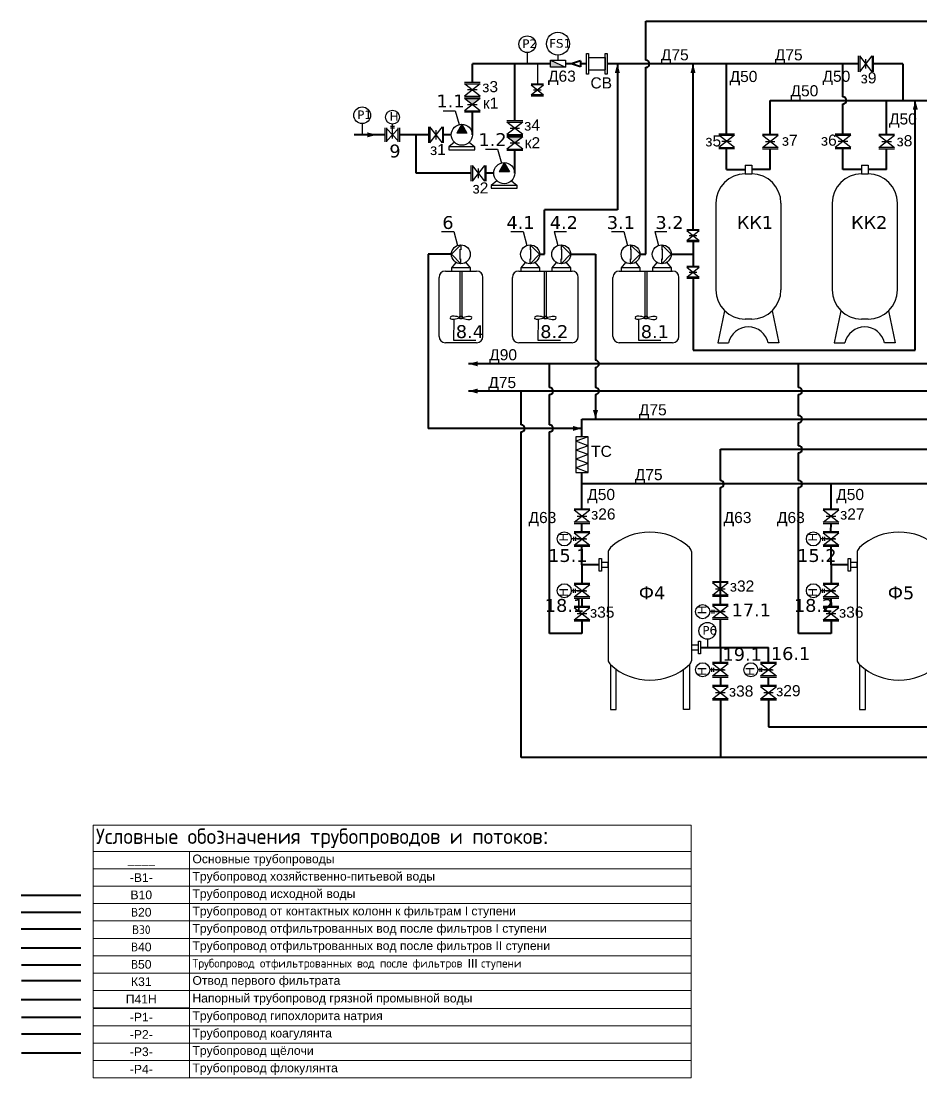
# Model space of a CAD drawing. Header units: millimetres. Extents: x 113402 to 208521, y -93000 to -12455.
# Drawn here: x 113402 to 127389, y -82655 to -66226 of the extents above; entities that cross this region are included whole.
import ezdxf

# ---------------------------------------------------------------- set-up
doc = ezdxf.new("R2010")
doc.units = ezdxf.units.MM
doc.layers.get('Defpoints').update_dxf_attribs({"color": 1, "lineweight": 50})
doc.layers.add('1', color=7, linetype='Continuous')
doc.layers.add('2', color=7, linetype='Continuous')
for name, color, linetype, lineweight in [('_Надписи', 7, 'Continuous', 40), ('В10', 66, 'Continuous', 40), ('В40', 142, 'Continuous', 40), ('В50', 180, 'Continuous', 40), ('В60Н', 140, 'Continuous', 40), ('В90', 120, 'Continuous', 40), ('К20Н', 33, 'Continuous', 40), ('Р1', 202, 'Continuous', 40), ('Р4', 210, 'Continuous', 40)]:
    doc.layers.add(name, color=color, linetype=linetype, lineweight=lineweight)
for name, color, linetype, lineweight, true_color in [('В1', 5, 'Continuous', 40, 0x0000ff), ('К10', 7, 'Continuous', 40, 0xffbe00), ('Р2', 7, 'Continuous', 40, 0x991b1e), ('Р3', 7, 'Continuous', 40, 0xd19cc7)]:
    doc.layers.add(name, color=color, linetype=linetype, lineweight=lineweight, true_color=true_color)
doc.styles.get("Standard").update_dxf_attribs({"font": 'arial.ttf'})

# ---------------------------------------------------------------- blocks, each defined once
blk = doc.blocks.new('*T3')
at = {"layer": 'Defpoints', "color": 8, "linetype": 'ByBlock', "lineweight": 0, "transparency": 16777216}
for p, q in [((0, 0), (9300, 0)), ((0, 0), (0, -410)), ((9300, 0), (9300, -410)), ((0, -410), (9300, -410))]:
    blk.add_line(p, q, dxfattribs=at)
at = {"layer": '_Надписи', "color": 0, "transparency": 16777216, "insert": (45, -205), "char_height": 240, "width": 9210, "attachment_point": 4}
blk.add_mtext('{\\fGOST Common|b0|i0|c204|p34;Условные обозначения трубопроводов и потоков}:', dxfattribs=at)
blk = doc.blocks.new('*T4')
at = {"layer": 'Р1', "color": 7, "linetype": 'ByBlock', "lineweight": 15, "transparency": 16777216}
for p, q in [((0, 0), (1500, 0)), ((0, 0), (0, -270)), ((1500, 0), (1500, -270)), ((0, -270), (1500, -270))]:
    blk.add_line(p, q, dxfattribs=at)
at = {"layer": 'Р1', "color": 0, "transparency": 16777216, "insert": (750, -135), "char_height": 135, "width": 1410, "attachment_point": 5}
blk.add_mtext('-Р1-', dxfattribs=at)
blk = doc.blocks.new('*T5')
at = {"layer": 'Р2', "color": 7, "linetype": 'ByBlock', "lineweight": 15, "transparency": 16777216}
for p, q in [((0, 0), (1500, 0)), ((0, 0), (0, -270)), ((1500, 0), (1500, -270)), ((0, -270), (1500, -270))]:
    blk.add_line(p, q, dxfattribs=at)
at = {"layer": 'Р2', "color": 0, "transparency": 16777216, "insert": (750, -135), "char_height": 135, "width": 1410, "attachment_point": 5}
blk.add_mtext('-Р2-', dxfattribs=at)
blk = doc.blocks.new('*T6')
at = {"layer": 'Р3', "color": 7, "linetype": 'ByBlock', "lineweight": 15, "transparency": 16777216}
for p, q in [((0, 0), (1500, 0)), ((0, 0), (0, -270)), ((1500, 0), (1500, -270)), ((0, -270), (1500, -270))]:
    blk.add_line(p, q, dxfattribs=at)
at = {"layer": 'Р3', "color": 0, "transparency": 16777216, "insert": (750, -135), "char_height": 135, "width": 1410, "attachment_point": 5}
blk.add_mtext('-Р3-', dxfattribs=at)
blk = doc.blocks.new('*T7')
at = {"layer": 'Р4', "color": 7, "linetype": 'ByBlock', "lineweight": 15, "transparency": 16777216}
for p, q in [((0, 0), (1500, 0)), ((0, 0), (0, -270)), ((1500, 0), (1500, -270)), ((0, -270), (1500, -270))]:
    blk.add_line(p, q, dxfattribs=at)
at = {"layer": 'Р4', "color": 0, "transparency": 16777216, "insert": (750, -135), "char_height": 135, "width": 1410, "attachment_point": 5}
blk.add_mtext('-Р4-', dxfattribs=at)
blk = doc.blocks.new('*T8')
at = {"layer": '_Надписи', "color": 7, "linetype": 'ByBlock', "lineweight": 15, "transparency": 16777216}
for p, q in [((0, 0), (7800, 0)), ((0, 0), (0, -270)), ((7800, 0), (7800, -270)), ((0, -270), (7800, -270))]:
    blk.add_line(p, q, dxfattribs=at)
at = {"layer": '_Надписи', "color": 0, "transparency": 16777216, "insert": (45, -135), "char_height": 135, "width": 7710, "attachment_point": 4}
blk.add_mtext('Трубопровод гипохлорита натрия', dxfattribs=at)
blk = doc.blocks.new('*T9')
at = {"layer": '_Надписи', "color": 7, "linetype": 'ByBlock', "lineweight": 15, "transparency": 16777216}
for p, q in [((0, 0), (7800, 0)), ((0, 0), (0, -270)), ((7800, 0), (7800, -270)), ((0, -270), (7800, -270))]:
    blk.add_line(p, q, dxfattribs=at)
at = {"layer": '_Надписи', "color": 0, "transparency": 16777216, "insert": (45, -135), "char_height": 135, "width": 7710, "attachment_point": 4}
blk.add_mtext('Трубопровод коагулянта', dxfattribs=at)
blk = doc.blocks.new('*T10')
at = {"layer": '_Надписи', "color": 7, "linetype": 'ByBlock', "lineweight": 15, "transparency": 16777216}
for p, q in [((0, 0), (7800, 0)), ((0, 0), (0, -270)), ((7800, 0), (7800, -270)), ((0, -270), (7800, -270))]:
    blk.add_line(p, q, dxfattribs=at)
at = {"layer": '_Надписи', "color": 0, "transparency": 16777216, "insert": (45, -135), "char_height": 135, "width": 7710, "attachment_point": 4}
blk.add_mtext('Трубопровод щёлочи', dxfattribs=at)
blk = doc.blocks.new('*T11')
at = {"layer": '_Надписи', "color": 7, "linetype": 'ByBlock', "lineweight": 15, "transparency": 16777216}
for p, q in [((0, 0), (7800, 0)), ((0, 0), (0, -270)), ((7800, 0), (7800, -270)), ((0, -270), (7800, -270))]:
    blk.add_line(p, q, dxfattribs=at)
at = {"layer": '_Надписи', "color": 0, "transparency": 16777216, "insert": (45, -135), "char_height": 135, "width": 7710, "attachment_point": 4}
blk.add_mtext('Трубопровод флокулянта', dxfattribs=at)
blk = doc.blocks.new('*T12')
at = {"layer": '_Надписи', "color": 7, "linetype": 'ByBlock', "lineweight": 15, "transparency": 16777216}
for p, q in [((0, 0), (1500, 0)), ((0, 0), (0, -270)), ((1500, 0), (1500, -270)), ((0, -270), (1500, -270))]:
    blk.add_line(p, q, dxfattribs=at)
at = {"layer": '_Надписи', "color": 0, "transparency": 16777216, "insert": (750, -135), "char_height": 135, "width": 1410, "attachment_point": 5}
blk.add_mtext('____', dxfattribs=at)
blk = doc.blocks.new('*T13')
at = {"layer": '_Надписи', "color": 7, "linetype": 'ByBlock', "lineweight": 15, "transparency": 16777216}
for p, q in [((0, 0), (7800, 0)), ((0, 0), (0, -270)), ((7800, 0), (7800, -270)), ((0, -270), (7800, -270))]:
    blk.add_line(p, q, dxfattribs=at)
at = {"layer": '_Надписи', "color": 0, "transparency": 16777216, "insert": (45, -135), "char_height": 135, "width": 7710, "attachment_point": 4}
blk.add_mtext('Основные трубопроводы', dxfattribs=at)
blk = doc.blocks.new('*T14')
at = {"layer": 'В1', "color": 7, "linetype": 'ByBlock', "lineweight": 15, "transparency": 16777216}
for p, q in [((0, 0), (1500, 0)), ((0, 0), (0, -270)), ((1500, 0), (1500, -270)), ((0, -270), (1500, -270))]:
    blk.add_line(p, q, dxfattribs=at)
at = {"layer": 'В1', "color": 0, "transparency": 16777216, "insert": (750, -135), "char_height": 135, "width": 1410, "attachment_point": 5}
blk.add_mtext('-В1-', dxfattribs=at)
blk = doc.blocks.new('*T15')
at = {"layer": '_Надписи', "color": 7, "linetype": 'ByBlock', "lineweight": 15, "transparency": 16777216}
for p, q in [((0, 0), (7800, 0)), ((0, 0), (0, -270)), ((7800, 0), (7800, -270)), ((0, -270), (7800, -270))]:
    blk.add_line(p, q, dxfattribs=at)
at = {"layer": '_Надписи', "color": 0, "transparency": 16777216, "insert": (45, -135), "char_height": 135, "width": 7710, "attachment_point": 4}
blk.add_mtext('Трубопровод хозяйственно-питьевой воды', dxfattribs=at)
blk = doc.blocks.new('*T16')
at = {"layer": 'В10', "color": 7, "linetype": 'ByBlock', "lineweight": 15, "transparency": 16777216}
for p, q in [((0, 0), (1500, 0)), ((0, 0), (0, -270)), ((1500, 0), (1500, -270)), ((0, -270), (1500, -270))]:
    blk.add_line(p, q, dxfattribs=at)
at = {"layer": 'В10', "color": 0, "transparency": 16777216, "insert": (750, -135), "char_height": 135, "width": 1410, "attachment_point": 5}
blk.add_mtext('В10', dxfattribs=at)
blk = doc.blocks.new('*T17')
at = {"layer": '_Надписи', "color": 7, "linetype": 'ByBlock', "lineweight": 15, "transparency": 16777216}
for p, q in [((0, 0), (7800, 0)), ((0, 0), (0, -270)), ((7800, 0), (7800, -270)), ((0, -270), (7800, -270))]:
    blk.add_line(p, q, dxfattribs=at)
at = {"layer": '_Надписи', "color": 0, "transparency": 16777216, "insert": (45, -135), "char_height": 135, "width": 7710, "attachment_point": 4}
blk.add_mtext('Трубопровод исходной воды', dxfattribs=at)
blk = doc.blocks.new('*T18')
at = {"layer": 'В40', "color": 7, "linetype": 'ByBlock', "lineweight": 15, "transparency": 16777216}
for p, q in [((0, 0), (1500, 0)), ((0, 0), (0, -270)), ((1500, 0), (1500, -270)), ((0, -270), (1500, -270))]:
    blk.add_line(p, q, dxfattribs=at)
at = {"layer": 'В40', "color": 0, "transparency": 16777216, "insert": (750, -135), "char_height": 135, "width": 1410, "attachment_point": 5}
blk.add_mtext('{\\fGOST Common|b0|i0|c204|p34;В}20', dxfattribs=at)
blk = doc.blocks.new('*T19')
at = {"layer": '_Надписи', "color": 7, "linetype": 'ByBlock', "lineweight": 15, "transparency": 16777216}
for p, q in [((0, 0), (7800, 0)), ((0, 0), (0, -270)), ((7800, 0), (7800, -270)), ((0, -270), (7800, -270))]:
    blk.add_line(p, q, dxfattribs=at)
at = {"layer": '_Надписи', "color": 0, "transparency": 16777216, "insert": (45, -135), "char_height": 135, "width": 7710, "attachment_point": 4}
blk.add_mtext('Трубопровод от контактных колонн к фильтрам I ступени', dxfattribs=at)
blk = doc.blocks.new('*T20')
at = {"layer": 'В50', "color": 7, "linetype": 'ByBlock', "lineweight": 15, "transparency": 16777216}
for p, q in [((0, 0), (1500, 0)), ((0, 0), (0, -270)), ((1500, 0), (1500, -270)), ((0, -270), (1500, -270))]:
    blk.add_line(p, q, dxfattribs=at)
at = {"layer": 'В50', "color": 0, "transparency": 16777216, "insert": (750, -135), "char_height": 135, "width": 1410, "attachment_point": 5}
blk.add_mtext('{\\fGOST Common|b0|i0|c204|p34;\\C256;В\\fGOST Common|b0|i0|c0|p34;30}', dxfattribs=at)
blk = doc.blocks.new('*T21')
at = {"layer": '_Надписи', "color": 7, "linetype": 'ByBlock', "lineweight": 15, "transparency": 16777216}
for p, q in [((0, 0), (7800, 0)), ((0, 0), (0, -270)), ((7800, 0), (7800, -270)), ((0, -270), (7800, -270))]:
    blk.add_line(p, q, dxfattribs=at)
at = {"layer": '_Надписи', "color": 0, "transparency": 16777216, "insert": (45, -135), "char_height": 135, "width": 7710, "attachment_point": 4}
blk.add_mtext('Трубопровод отфильтрованных вод после фильтров I ступени', dxfattribs=at)
blk = doc.blocks.new('*T22')
at = {"layer": 'В60Н', "color": 7, "linetype": 'ByBlock', "lineweight": 15, "transparency": 16777216}
for p, q in [((0, 0), (1500, 0)), ((0, 0), (0, -270)), ((1500, 0), (1500, -270)), ((0, -270), (1500, -270))]:
    blk.add_line(p, q, dxfattribs=at)
at = {"layer": 'В60Н', "color": 0, "transparency": 16777216, "insert": (750, -135), "char_height": 135, "width": 1410, "attachment_point": 5}
blk.add_mtext('{\\fGOST Common|b0|i0|c204|p34;В}40', dxfattribs=at)
blk = doc.blocks.new('*T23')
at = {"layer": '_Надписи', "color": 7, "linetype": 'ByBlock', "lineweight": 15, "transparency": 16777216}
for p, q in [((0, 0), (7800, 0)), ((0, 0), (0, -270)), ((7800, 0), (7800, -270)), ((0, -270), (7800, -270))]:
    blk.add_line(p, q, dxfattribs=at)
at = {"layer": '_Надписи', "color": 0, "transparency": 16777216, "insert": (45, -135), "char_height": 135, "width": 7710, "attachment_point": 4}
blk.add_mtext('Трубопровод отфильтрованных вод после фильтров II ступени', dxfattribs=at)
blk = doc.blocks.new('*T24')
at = {"layer": 'К10', "color": 7, "linetype": 'ByBlock', "lineweight": 15, "transparency": 16777216}
for p, q in [((0, 0), (1500, 0)), ((0, 0), (0, -270)), ((1500, 0), (1500, -270)), ((0, -270), (1500, -270))]:
    blk.add_line(p, q, dxfattribs=at)
at = {"layer": 'К10', "color": 0, "transparency": 16777216, "insert": (750, -135), "char_height": 135, "width": 1410, "attachment_point": 5}
blk.add_mtext('К31', dxfattribs=at)
blk = doc.blocks.new('*T25')
at = {"layer": '_Надписи', "color": 7, "linetype": 'ByBlock', "lineweight": 15, "transparency": 16777216}
for p, q in [((0, 0), (7800, 0)), ((0, 0), (0, -270)), ((7800, 0), (7800, -270)), ((0, -270), (7800, -270))]:
    blk.add_line(p, q, dxfattribs=at)
at = {"layer": '_Надписи', "color": 0, "transparency": 16777216, "insert": (45, -135), "char_height": 135, "width": 7710, "attachment_point": 4}
blk.add_mtext('Отвод первого фильтрата', dxfattribs=at)
blk = doc.blocks.new('*T26')
at = {"layer": 'К20Н', "color": 7, "linetype": 'ByBlock', "lineweight": 15, "transparency": 16777216}
for p, q in [((0, 0), (1500, 0)), ((0, 0), (0, -270)), ((1500, 0), (1500, -270)), ((0, -270), (1500, -270))]:
    blk.add_line(p, q, dxfattribs=at)
at = {"layer": 'К20Н', "color": 0, "transparency": 16777216, "insert": (750, -135), "char_height": 135, "width": 1410, "attachment_point": 5}
blk.add_mtext('П41Н', dxfattribs=at)
blk = doc.blocks.new('*T27')
at = {"layer": '_Надписи', "color": 7, "linetype": 'ByBlock', "lineweight": 15, "transparency": 16777216}
for p, q in [((0, 0), (7800, 0)), ((0, 0), (0, -279)), ((7800, 0), (7800, -279)), ((0, -279), (7800, -279))]:
    blk.add_line(p, q, dxfattribs=at)
at = {"layer": '_Надписи', "color": 0, "transparency": 16777216, "insert": (45, -139.5), "char_height": 135, "width": 7710, "attachment_point": 4}
blk.add_mtext('Напорный трубопровод грязной промывной воды', dxfattribs=at)
blk = doc.blocks.new('*T28')
at = {"layer": 'В60Н', "color": 7, "linetype": 'ByBlock', "lineweight": 15, "transparency": 16777216}
for p, q in [((0, 0), (1500, 0)), ((0, 0), (0, -270)), ((1500, 0), (1500, -270)), ((0, -270), (1500, -270))]:
    blk.add_line(p, q, dxfattribs=at)
at = {"layer": 'В60Н', "color": 0, "transparency": 16777216, "insert": (750, -135), "char_height": 135, "width": 1410, "attachment_point": 5}
blk.add_mtext('{\\fGOST Common|b0|i0|c204|p34;В}50', dxfattribs=at)
blk = doc.blocks.new('*T29')
at = {"layer": '_Надписи', "color": 7, "linetype": 'ByBlock', "lineweight": 15, "transparency": 16777216}
for p, q in [((0, 0), (7800, 0)), ((0, 0), (0, -270)), ((7800, 0), (7800, -270)), ((0, -270), (7800, -270))]:
    blk.add_line(p, q, dxfattribs=at)
at = {"layer": '_Надписи', "color": 0, "transparency": 16777216, "insert": (45, -135), "char_height": 135, "width": 7710, "attachment_point": 4}
blk.add_mtext('{\\fGOST Common|b0|i0|c204|p34;Трубопровод отфильтрованных вод после фильтров }III {\\fGOST Common|b0|i0|c204|p34;ступени}', dxfattribs=at)

msp = doc.modelspace()

# ---------------------------------------------------------------- hatches: boundary and pattern name
at = {"layer": '1'}
h = msp.add_hatch(color=256, dxfattribs=at)
h.dxf.hatch_style = 1
h.paths.add_polyline_path([(120294, -67429), (120417, -67526), (120540, -67429)])
at = {"layer": '1', "ltscale": 0.3}
h = msp.add_hatch(color=256, dxfattribs=at)
h.dxf.hatch_style = 1
h.paths.add_polyline_path([(120252, -67829), (120333, -67970), (120173, -67970)])
at = {"layer": '1'}
h = msp.add_hatch(color=256, dxfattribs=at)
h.dxf.hatch_style = 1
h.paths.add_polyline_path([(120954, -68027), (121076, -68123), (121199, -68027)])
at = {"layer": '1', "ltscale": 0.3}
h = msp.add_hatch(color=256, dxfattribs=at)
h.dxf.hatch_style = 1
h.paths.add_polyline_path([(120912, -68427), (120992, -68568), (120832, -68568)])
at = {"layer": '2', "ltscale": 0.5}
msp.add_hatch(color=256, dxfattribs=at).paths.add_polyline_path([(121629, -66835), (121629, -66944), (121865, -66944)])

# ---------------------------------------------------------------- linework, layer by layer
at = {"layer": '1'}
for p, q in [((121271, -66715), (121271, -66889)), ((122220, -66794), (122220, -66985)), ((122220, -66794), (122481, -66794)), ((122481, -66794), (122481, -66985)), ((121427, -66889), (121427, -67202)), ((122220, -66985), (122481, -66985)), ((121330, -67202), (121525, -67202)), ((121525, -67217), (121330, -67217)), ((121330, -67217), (121525, -67370)), ((121330, -67370), (121525, -67217)), ((121369, -67294), (121486, -67294)), ((121369, -67294), (121486, -67294)), ((121525, -67370), (121330, -67370)), ((121330, -67385), (121525, -67385)), ((118704, -67820), (118704, -67994)), ((120252, -67829), (120173, -67970)), ((120252, -67829), (120333, -67970)), ((120139, -68110), (120051, -68182)), ((120367, -68110), (120455, -68182)), ((120912, -68427), (120832, -68568)), ((120912, -68427), (120992, -68568)), ((124656, -68463), (124760, -68463)), ((124656, -68463), (124656, -68602)), ((124760, -68463), (124760, -68602)), ((126465, -68463), (126570, -68463)), ((126465, -68463), (126465, -68602)), ((126570, -68463), (126570, -68602)), ((124656, -68602), (124760, -68602)), ((126465, -68602), (126570, -68602)), ((120798, -68708), (120710, -68780)), ((121027, -68708), (121115, -68780)), ((124202, -69055), (124202, -70405)), ((125214, -69055), (125214, -70405)), ((126012, -69055), (126012, -70405)), ((127023, -69055), (127023, -70405)), ((123750, -69468), (123944, -69468)), ((123944, -69483), (123750, -69483)), ((123750, -69483), (123944, -69636)), ((123750, -69636), (123944, -69483)), ((123944, -69636), (123750, -69636)), ((123750, -69651), (123944, -69651)), ((123788, -69560), (123905, -69560)), ((123788, -69560), (123906, -69560)), ((120161, -69977), (120092, -70064)), ((120388, -70064), (120317, -69975)), ((121237, -69977), (121168, -70064)), ((121464, -70064), (121393, -69975)), ((121721, -69977), (121652, -70064)), ((121948, -70064), (121877, -69975)), ((122800, -69977), (122731, -70064)), ((123027, -70064), (122956, -69975)), ((123284, -69977), (123215, -70064)), ((123511, -70064), (123440, -69975)), ((119998, -70113), (120482, -70113)), ((121138, -70113), (121966, -70113)), ((122701, -70113), (123529, -70113)), ((123750, -70038), (123944, -70038)), ((123944, -70053), (123750, -70053)), ((123750, -70053), (123944, -70205)), ((123750, -70205), (123944, -70053)), ((123788, -70129), (123905, -70129)), ((123788, -70129), (123906, -70129)), ((119900, -71127), (119900, -70211)), ((120580, -71127), (120580, -70211)), ((121040, -71127), (121040, -70211)), ((122603, -71127), (122603, -70211)), ((123944, -70205), (123750, -70205)), ((123750, -70221), (123944, -70221)), ((120127, -70863), (120125, -71187)), ((121439, -70863), (121437, -71187)), ((123002, -70863), (123000, -71187)), ((124760, -70859), (124656, -70859)), ((126570, -70859), (126465, -70859)), ((120482, -71225), (119998, -71225)), ((120125, -71187), (120473, -71187)), ((121966, -71225), (121138, -71225)), ((121437, -71187), (121785, -71187)), ((123529, -71225), (122701, -71225)), ((123000, -71187), (123348, -71187)), ((122026, -72688), (122026, -73242)), ((122217, -72688), (122026, -72688)), ((122217, -72688), (122026, -72758)), ((122217, -72827), (122026, -72758)), ((122217, -73242), (122217, -72688)), ((122217, -72827), (122026, -72896)), ((122217, -72965), (122026, -72896)), ((122217, -72965), (122026, -73034)), ((122217, -73104), (122026, -73034)), ((122217, -73104), (122026, -73173)), ((122217, -73242), (122026, -73173)), ((122026, -73242), (122217, -73242)), ((122529, -74470), (122529, -76172)), ((123825, -74470), (123825, -76172)), ((126401, -74470), (126401, -76172)), ((124070, -75836), (124070, -75963)), ((122564, -76231), (122564, -76927)), ((122654, -76927), (122654, -76305)), ((123700, -76927), (123700, -76305)), ((123791, -76231), (123791, -76927)), ((126435, -76231), (126435, -76927)), ((126526, -76927), (126526, -76305)), ((122564, -76927), (122654, -76927)), ((123791, -76927), (123700, -76927)), ((126435, -76927), (126526, -76927))]:
    msp.add_line(p, q, dxfattribs=at)
at = {"layer": '1', "ltscale": 0.166667}
for p, q in [((119961, -67619), (120151, -67619)), ((120620, -68217), (120810, -68217)), ((119939, -69497), (120129, -69497)), ((121016, -69497), (121206, -69497)), ((121689, -69497), (121879, -69497)), ((122579, -69497), (122769, -69497)), ((123252, -69497), (123442, -69497)), ((124338, -70729), (124234, -71228)), ((125078, -70729), (125182, -71228)), ((126147, -70729), (126043, -71228)), ((126888, -70729), (126992, -71228)), ((124234, -71228), (124399, -71228)), ((125182, -71228), (125017, -71228)), ((126043, -71228), (126209, -71228)), ((126992, -71228), (126826, -71228))]:
    msp.add_line(p, q, dxfattribs=at)
at = {"layer": '1', "ltscale": 0.4}
for p, q in [((120151, -67619), (120210, -67835)), ((120810, -68217), (120869, -68432)), ((120129, -69497), (120188, -69712)), ((121206, -69497), (121265, -69712)), ((121689, -69497), (121748, -69712)), ((122769, -69497), (122828, -69712)), ((123252, -69497), (123311, -69712))]:
    msp.add_line(p, q, dxfattribs=at)
at = {"layer": '1', "ltscale": 0.3}
for p, q in [((120333, -67970), (120173, -67970)), ((120051, -68226), (120455, -68226)), ((120992, -68568), (120832, -68568)), ((120710, -68824), (121115, -68824)), ((122064, -71127), (122064, -70211)), ((123627, -71127), (123627, -70211))]:
    msp.add_line(p, q, dxfattribs=at)
at = {"layer": '1', "ltscale": 10}
for p, q in [((120091, -69851), (120238, -69704)), ((120226, -69931), (120226, -69770)), ((120238, -69704), (120238, -69782)), ((121461, -69851), (121314, -69704)), ((121314, -69704), (121314, -69782)), ((121325, -69931), (121325, -69770)), ((121945, -69851), (121798, -69704)), ((121798, -69704), (121798, -69782)), ((121809, -69931), (121809, -69770)), ((123024, -69851), (122877, -69704)), ((122877, -69704), (122877, -69782)), ((122888, -69931), (122888, -69770)), ((123508, -69851), (123361, -69704)), ((123361, -69704), (123361, -69782)), ((123372, -69931), (123372, -69770)), ((120091, -69851), (120238, -69998)), ((120238, -69998), (120238, -69920)), ((121461, -69851), (121314, -69998)), ((121314, -69998), (121314, -69920)), ((121945, -69851), (121798, -69998)), ((121798, -69998), (121798, -69920)), ((123024, -69851), (122877, -69998)), ((122877, -69998), (122877, -69920)), ((123508, -69851), (123361, -69998)), ((123361, -69998), (123361, -69920))]:
    msp.add_line(p, q, dxfattribs=at)
at = {"layer": '1', "ltscale": 100}
for p, q in [((120092, -70113), (120388, -70113)), ((121168, -70113), (121464, -70113)), ((121652, -70113), (121948, -70113)), ((122731, -70113), (123027, -70113)), ((123215, -70113), (123511, -70113))]:
    msp.add_line(p, q, dxfattribs=at)
at = {"layer": '1'}
for points in [[(122189, -66729), (122220, -66729), (122220, -67049), (122189, -67049)], [(122481, -66729), (122513, -66729), (122513, -67049), (122481, -67049)], [(122390, -74580), (122422, -74580), (122422, -74777), (122390, -74777)], [(126261, -74580), (126293, -74580), (126293, -74777), (126261, -74777)], [(122529, -74643), (122422, -74643), (122422, -74714), (122529, -74714)], [(126401, -74643), (126293, -74643), (126293, -74714), (126401, -74714)], [(123964, -76061), (123933, -76061), (123933, -75865), (123964, -75865)], [(123825, -75998), (123933, -75998), (123933, -75928), (123825, -75928)]]:
    msp.add_lwpolyline(points, close=True, dxfattribs=at)
for points in [[(120455, -68226), (120455, -68182), (120051, -68182), (120051, -68226)], [(121115, -68824), (121115, -68780), (120710, -68780), (120710, -68824)], [(120388, -70113), (120388, -70064), (120092, -70064), (120092, -70113)], [(121464, -70113), (121464, -70064), (121168, -70064), (121168, -70113)], [(121948, -70113), (121948, -70064), (121652, -70064), (121652, -70113)], [(123027, -70113), (123027, -70064), (122731, -70064), (122731, -70113)], [(123511, -70113), (123511, -70064), (123215, -70064), (123215, -70113)]]:
    msp.add_lwpolyline(points, dxfattribs=at)
at = {"layer": '1', "ltscale": 50}
for points in [[(120227, -70856), (120227, -70113), (120253, -70113), (120253, -70856)], [(121539, -70856), (121539, -70113), (121565, -70113), (121565, -70856)], [(123102, -70856), (123102, -70113), (123128, -70113), (123128, -70856)]]:
    msp.add_lwpolyline(points, dxfattribs=at)
for points in [[(120222, -70813), (120258, -70813), (120258, -70856), (120222, -70856)], [(121533, -70813), (121570, -70813), (121570, -70856), (121533, -70856)], [(123096, -70813), (123133, -70813), (123133, -70856), (123096, -70856)]]:
    msp.add_lwpolyline(points, close=True, dxfattribs=at)
at = {"layer": '1'}
for centre, radius in [((120253, -67993), 164), ((120912, -68590), 164), ((120238, -69851), 147), ((121314, -69851), 147), ((121798, -69851), 147), ((122877, -69851), 147), ((123361, -69851), 147)]:
    msp.add_circle(centre, radius, dxfattribs=at)
for centre, radius, start, end in [((124656, -69055), 454, 90, 180), ((124760, -69055), 454, 0, 90), ((126465, -69055), 454, 90, 180), ((126570, -69055), 454, 0, 90), ((119998, -70211), 98, 90, 180), ((120482, -70211), 98, 0, 90), ((121138, -70211), 98, 90, 180), ((121966, -70211), 98, 0, 90), ((122701, -70211), 98, 90, 180), ((123529, -70211), 98, 0, 90), ((124656, -70405), 454, 180, 270), ((124760, -70405), 454, 270, 0), ((126465, -70405), 454, 180, 270), ((126570, -70405), 454, 270, 0), ((119998, -71127), 98, 180, 270), ((120482, -71127), 98, 270, 0), ((121138, -71127), 98, 180, 270), ((121966, -71127), 98, 270, 0), ((122701, -71127), 98, 180, 270), ((123529, -71127), 98, 270, 0), ((123177, -75070), 900, 47.0537, 132.9463), ((127048, -75070), 900, 47.0537, 132.9463), ((122657, -74505), 132, 134.8277, 164.8388), ((123698, -74505), 132, 15.1612, 45.1723), ((126528, -74505), 132, 134.8277, 164.8388), ((122657, -76137), 132, 195.1612, 225.1723), ((123698, -76137), 132, 314.8277, 344.8388), ((126528, -76137), 132, 195.1612, 225.1723), ((123177, -75572), 900, 227.0537, 312.9463), ((127048, -75572), 900, 227.0537, 312.9463)]:
    msp.add_arc(centre, radius, start, end, dxfattribs=at)
at = {"layer": '1', "ltscale": 50}
for centre, start, end in [((120091, -70838), 144.6538, 215.3462), ((120389, -70838), 324.6538, 35.3462), ((121403, -70838), 144.6538, 215.3462), ((121701, -70838), 324.6538, 35.3462), ((122966, -70838), 144.6538, 215.3462), ((123264, -70838), 324.6538, 35.3462)]:
    msp.add_arc(centre, 19, start, end, dxfattribs=at)
at = {"layer": '1', "ltscale": 0.166667}
for centre in [(124708, -71295), (126517, -71295)]:
    msp.add_arc(centre, 316, 12.3418, 167.6582, dxfattribs=at)
at = {"layer": '1', "ltscale": 50}
for points in [[(120222, -70832), (120132, -70813), (120078, -70824), (120075, -70827)], [(120222, -70843), (120132, -70863), (120078, -70852), (120075, -70849)], [(120258, -70832), (120347, -70813), (120402, -70824), (120404, -70827)], [(120258, -70843), (120347, -70863), (120402, -70852), (120404, -70849)], [(121533, -70832), (121444, -70813), (121390, -70824), (121387, -70827)], [(121533, -70843), (121444, -70863), (121390, -70852), (121387, -70849)], [(121570, -70832), (121659, -70813), (121714, -70824), (121716, -70827)], [(121570, -70843), (121659, -70863), (121714, -70852), (121716, -70849)], [(123096, -70832), (123007, -70813), (122953, -70824), (122950, -70827)], [(123096, -70843), (123007, -70863), (122953, -70852), (122950, -70849)], [(123133, -70832), (123222, -70813), (123277, -70824), (123279, -70827)], [(123133, -70843), (123222, -70863), (123277, -70852), (123279, -70849)]]:
    msp.add_spline(points, degree=3, dxfattribs=at)
at = {"layer": '2', "ltscale": 0.5}
for p, q in [((121629, -66835), (121865, -66944)), ((121747, -66755), (121747, -66835)), ((119206, -67863), (119144, -67863)), ((119206, -67890), (119144, -67890)), ((121990, -74245), (121990, -74307)), ((122018, -74245), (122018, -74307)), ((125862, -74245), (125862, -74307)), ((125889, -74245), (125889, -74307)), ((121990, -75112), (121990, -75050)), ((122018, -75112), (122018, -75050)), ((125862, -75112), (125862, -75050)), ((125889, -75112), (125889, -75050)), ((124141, -75376), (124141, -75438)), ((124169, -75376), (124169, -75438)), ((124141, -76341), (124141, -76279)), ((124169, -76341), (124169, -76279)), ((124890, -76341), (124890, -76279)), ((124917, -76341), (124917, -76279))]:
    msp.add_line(p, q, dxfattribs=at)
at = {"layer": '2'}
for p, q in [((126420, -67012), (126420, -66767)), ((126439, -66767), (126439, -67012)), ((126631, -67012), (126439, -66767)), ((126439, -67012), (126631, -66767)), ((126535, -66963), (126535, -66815)), ((126535, -66963), (126535, -66816)), ((126631, -66767), (126631, -67012)), ((126651, -67012), (126651, -66767)), ((120540, -67180), (120294, -67180)), ((120294, -67199), (120540, -67199)), ((120540, -67391), (120294, -67199)), ((120540, -67199), (120294, -67391)), ((120491, -67295), (120343, -67295)), ((120491, -67295), (120343, -67295)), ((120294, -67391), (120540, -67391)), ((120540, -67410), (120294, -67410)), ((120294, -67429), (120540, -67429)), ((120540, -67622), (120294, -67429)), ((120540, -67429), (120294, -67622)), ((120294, -67622), (120540, -67622)), ((120540, -67641), (120294, -67641)), ((120491, -67526), (120343, -67526)), ((120491, -67526), (120343, -67526)), ((121199, -67777), (120954, -67777)), ((120954, -67797), (121199, -67797)), ((121199, -67989), (120954, -67797)), ((121199, -67797), (120954, -67989)), ((119062, -68101), (119062, -67886)), ((119088, -68101), (119088, -67886)), ((119263, -68085), (119088, -67903)), ((119088, -68085), (119263, -67903)), ((119263, -68101), (119263, -67886)), ((119290, -68101), (119290, -67886)), ((119739, -68116), (119739, -67871)), ((119758, -67871), (119758, -68116)), ((119951, -68116), (119758, -67871)), ((119758, -68116), (119951, -67871)), ((119854, -68067), (119854, -67920)), ((119854, -68067), (119854, -67920)), ((119951, -67871), (119951, -68116)), ((119970, -68116), (119970, -67871)), ((120954, -67989), (121199, -67989)), ((121199, -68008), (120954, -68008)), ((121150, -67893), (121002, -67893)), ((121150, -67893), (121003, -67893)), ((124491, -67981), (124246, -67981)), ((124246, -68000), (124491, -68000)), ((124491, -68192), (124246, -68000)), ((124491, -68000), (124246, -68192)), ((124925, -67981), (125170, -67981)), ((125170, -68000), (124925, -68000)), ((124925, -68192), (125170, -68000)), ((124925, -68000), (125170, -68192)), ((126301, -67981), (126056, -67981)), ((126056, -68000), (126301, -68000)), ((126301, -68192), (126056, -68000)), ((126301, -68000), (126056, -68192)), ((126734, -67981), (126979, -67981)), ((126979, -68000), (126734, -68000)), ((126734, -68192), (126979, -68000)), ((126734, -68000), (126979, -68192)), ((120954, -68027), (121199, -68027)), ((121199, -68219), (120954, -68027)), ((121199, -68027), (120954, -68219)), ((121150, -68123), (121002, -68123)), ((121150, -68123), (121003, -68123)), ((124442, -68096), (124294, -68096)), ((124442, -68096), (124295, -68096)), ((124974, -68096), (125121, -68096)), ((124974, -68096), (125121, -68096)), ((126252, -68096), (126104, -68096)), ((126252, -68096), (126105, -68096)), ((126783, -68096), (126930, -68096)), ((126783, -68096), (126931, -68096)), ((120954, -68219), (121199, -68219)), ((121199, -68239), (120954, -68239)), ((124246, -68192), (124491, -68192)), ((124491, -68212), (124246, -68212)), ((125170, -68192), (124925, -68192)), ((124925, -68212), (125170, -68212)), ((126056, -68192), (126301, -68192)), ((126301, -68212), (126056, -68212)), ((126979, -68192), (126734, -68192)), ((126734, -68212), (126979, -68212)), ((120398, -68714), (120398, -68469)), ((120418, -68469), (120418, -68714)), ((120610, -68714), (120418, -68469)), ((120418, -68714), (120610, -68469)), ((120610, -68469), (120610, -68714)), ((120629, -68714), (120629, -68469)), ((120514, -68665), (120514, -68517)), ((120514, -68665), (120514, -68518)), ((121999, -73806), (122244, -73806)), ((122244, -73825), (121999, -73825)), ((121999, -74017), (122244, -73825)), ((121999, -73825), (122244, -74017)), ((122048, -73921), (122195, -73921)), ((122048, -73921), (122196, -73921)), ((125870, -73806), (126115, -73806)), ((126115, -73825), (125870, -73825)), ((125870, -74017), (126115, -73825)), ((125870, -73825), (126115, -74017)), ((125919, -73921), (126066, -73921)), ((125919, -73921), (126067, -73921)), ((122244, -74017), (121999, -74017)), ((121999, -74036), (122244, -74036)), ((126115, -74017), (125870, -74017)), ((125870, -74036), (126115, -74036)), ((121998, -74161), (122244, -74161)), ((122244, -74180), (121998, -74180)), ((121998, -74372), (122244, -74180)), ((121998, -74180), (122244, -74372)), ((125870, -74161), (126115, -74161)), ((126115, -74180), (125870, -74180)), ((125870, -74372), (126115, -74180)), ((125870, -74180), (126115, -74372)), ((122244, -74372), (121998, -74372)), ((121998, -74391), (122244, -74391)), ((122047, -74276), (122195, -74276)), ((122047, -74276), (122195, -74276)), ((126115, -74372), (125870, -74372)), ((125870, -74391), (126115, -74391)), ((125919, -74276), (126066, -74276)), ((125919, -74276), (126067, -74276)), ((121998, -74966), (122244, -74966)), ((122244, -74985), (121998, -74985)), ((121998, -74985), (122244, -75177)), ((121998, -75177), (122244, -74985)), ((124149, -74937), (124395, -74937)), ((124395, -74956), (124149, -74956)), ((124149, -75148), (124395, -74956)), ((124149, -74956), (124395, -75148)), ((124199, -75052), (124346, -75052)), ((124199, -75052), (124346, -75052)), ((125870, -74966), (126115, -74966)), ((126115, -74985), (125870, -74985)), ((125870, -74985), (126115, -75177)), ((125870, -75177), (126115, -74985)), ((122244, -75177), (121998, -75177)), ((121998, -75196), (122244, -75196)), ((122047, -75081), (122195, -75081)), ((122047, -75081), (122195, -75081)), ((124395, -75148), (124149, -75148)), ((124149, -75168), (124395, -75168)), ((126115, -75177), (125870, -75177)), ((125870, -75196), (126115, -75196)), ((125919, -75081), (126066, -75081)), ((125919, -75081), (126067, -75081)), ((121999, -75321), (122244, -75321)), ((122244, -75340), (121999, -75340)), ((121999, -75340), (122244, -75532)), ((121999, -75532), (122244, -75340)), ((124149, -75292), (124395, -75292)), ((124395, -75311), (124149, -75311)), ((124149, -75503), (124395, -75311)), ((124149, -75311), (124395, -75503)), ((124199, -75407), (124346, -75407)), ((124199, -75407), (124346, -75407)), ((125870, -75321), (126115, -75321)), ((126115, -75340), (125870, -75340)), ((125870, -75340), (126115, -75532)), ((125870, -75532), (126115, -75340)), ((122244, -75532), (121999, -75532)), ((121999, -75551), (122244, -75551)), ((122048, -75436), (122195, -75436)), ((122048, -75436), (122196, -75436)), ((124395, -75503), (124149, -75503)), ((124149, -75522), (124395, -75522)), ((126115, -75532), (125870, -75532)), ((125870, -75551), (126115, -75551)), ((125919, -75436), (126066, -75436)), ((125919, -75436), (126067, -75436)), ((124149, -76194), (124395, -76194)), ((124395, -76214), (124149, -76214)), ((124149, -76214), (124395, -76406)), ((124149, -76406), (124395, -76214)), ((124898, -76194), (125143, -76194)), ((125143, -76214), (124898, -76214)), ((124898, -76214), (125143, -76406)), ((124898, -76406), (125143, -76214)), ((124199, -76310), (124346, -76310)), ((124199, -76310), (124346, -76310)), ((124947, -76310), (125094, -76310)), ((124947, -76310), (125095, -76310)), ((124395, -76406), (124149, -76406)), ((124149, -76425), (124395, -76425)), ((124149, -76549), (124395, -76549)), ((125143, -76406), (124898, -76406)), ((124898, -76425), (125143, -76425)), ((124898, -76549), (125143, -76549)), ((124395, -76569), (124149, -76569)), ((124149, -76569), (124395, -76761)), ((124149, -76761), (124395, -76569)), ((124199, -76665), (124346, -76665)), ((124199, -76665), (124346, -76665)), ((125143, -76569), (124898, -76569)), ((124898, -76569), (125143, -76761)), ((124898, -76761), (125143, -76569)), ((124947, -76665), (125094, -76665)), ((124947, -76665), (125095, -76665)), ((124395, -76761), (124149, -76761)), ((124149, -76780), (124395, -76780)), ((125143, -76761), (124898, -76761)), ((124898, -76780), (125143, -76780))]:
    msp.add_line(p, q, dxfattribs=at)
at = {"layer": '2', "ltscale": 30}
for p, q in [((119175, -68051), (119175, -67828)), ((122178, -74276), (121955, -74276)), ((126050, -74276), (125827, -74276)), ((122178, -75081), (121955, -75081)), ((126050, -75081), (125827, -75081)), ((124329, -75407), (124106, -75407)), ((124329, -76310), (124106, -76310)), ((125078, -76310), (124855, -76310))]:
    msp.add_line(p, q, dxfattribs=at)
at = {"layer": '2', "ltscale": 0.5}
msp.add_lwpolyline([(121629, -66835), (121865, -66835), (121865, -66944), (121629, -66944)], close=True, dxfattribs=at)
for centre, radius in [((121271, -66585), 130), ((121747, -66577), 178), ((118704, -67690), 130), ((119175, -67719), 109), ((121846, -74276), 109), ((125718, -74276), 109), ((121846, -75081), 109), ((125718, -75081), 109), ((123997, -75407), 109), ((124070, -75705), 130), ((123997, -76310), 109), ((124746, -76310), 109)]:
    msp.add_circle(centre, radius, dxfattribs=at)
at = {"layer": 'В1'}
msp.add_line((125020, -77198), (133133, -77198), dxfattribs=at)
at = {"layer": 'В10'}
for p, q in [((122098, -66841), (121958, -66889)), ((122098, -66841), (122098, -66938)), ((121629, -66889), (120417, -66889)), ((120417, -67180), (120417, -66889)), ((121076, -67777), (121076, -66889)), ((121958, -66889), (121865, -66889)), ((122098, -66938), (121958, -66889)), ((122189, -66889), (122098, -66889)), ((126420, -66889), (122513, -66889)), ((124369, -67981), (124369, -66889)), ((126178, -67404), (126178, -66889)), ((127109, -66889), (126651, -66889)), ((126674, -66889), (126651, -66889)), ((127109, -66889), (127109, -67459)), ((126178, -67981), (126178, -67514)), ((120417, -67994), (120417, -67641)), ((119062, -67994), (118580, -67994)), ((119739, -67994), (119290, -67994)), ((119541, -68592), (119541, -67994)), ((120089, -67994), (119970, -67994)), ((121076, -68591), (121076, -68239)), ((124369, -68532), (124369, -68212)), ((126178, -68532), (126178, -68212)), ((120398, -68592), (119541, -68592)), ((120749, -68592), (120629, -68592)), ((124369, -68532), (124656, -68532)), ((126465, -68532), (126178, -68532)), ((114332, -79820), (113403, -79820))]:
    msp.add_line(p, q, dxfattribs=at)
msp.add_lwpolyline([(118785, -67994, 77, 0, 0), (118926, -67994, 0, 0, 0)], format="xyseb", dxfattribs=at)
at = {"layer": 'В10', "ltscale": 0.3}
msp.add_arc((126178, -67459), 54.7, 270, 90, dxfattribs=at)
at = {"layer": 'В40'}
for p, q in [((125047, -67981), (125047, -67459)), ((125047, -67459), (128302, -67459)), ((126857, -67981), (126857, -67459)), ((125047, -68532), (125047, -68212)), ((126857, -68532), (126857, -68212)), ((125047, -68532), (124760, -68532)), ((126857, -68532), (126570, -68532))]:
    msp.add_line(p, q, dxfattribs=at)
at = {"layer": 'В40', "ltscale": 0.3}
msp.add_line((113403, -80080), (114332, -80080), dxfattribs=at)
at = {"layer": 'В50'}
for p, q in [((122121, -72415), (130454, -72415)), ((122121, -72688), (122121, -72415)), ((122121, -73806), (122121, -73242)), ((132591, -73422), (122121, -73422)), ((125993, -73806), (125993, -73422)), ((122121, -74161), (122121, -74036)), ((125992, -74161), (125993, -74036)), ((122121, -74679), (122121, -74391)), ((125993, -74679), (125993, -74391)), ((122390, -74679), (122121, -74679)), ((126261, -74679), (125993, -74679))]:
    msp.add_line(p, q, dxfattribs=at)
at = {"layer": 'В50', "ltscale": 0.3}
msp.add_line((113403, -80337), (114332, -80337), dxfattribs=at)
at = {"layer": 'В60Н'}
for p, q in [((123964, -75963), (124272, -75963)), ((124272, -75963), (125020, -75963)), ((125020, -76194), (125020, -75963)), ((125020, -76549), (125020, -76425)), ((125020, -76780), (125020, -77198))]:
    msp.add_line(p, q, dxfattribs=at)
at = {"layer": 'В60Н', "ltscale": 0.3}
msp.add_line((113403, -80631), (114332, -80631), dxfattribs=at)
at = {"layer": 'В90'}
for p, q in [((124272, -72883), (141129, -72883)), ((124272, -73368), (124272, -72883)), ((124272, -75146), (124272, -73477)), ((124272, -75292), (124272, -75168)), ((124272, -75963), (124272, -75522))]:
    msp.add_line(p, q, dxfattribs=at)
at = {"layer": 'В90', "ltscale": 0.3}
msp.add_arc((124272, -73422), 54.7, 270, 90, dxfattribs=at)
at = {"layer": 'К10'}
for p, q in [((139895, -71977), (120359, -71977)), ((121178, -72503), (121178, -71977)), ((121178, -77676), (121178, -72612)), ((124272, -75963), (124272, -76194)), ((124272, -76425), (124272, -76549)), ((124272, -76780), (124272, -77676)), ((141129, -77676), (121178, -77676)), ((114332, -80902), (113409, -80902))]:
    msp.add_line(p, q, dxfattribs=at)
msp.add_lwpolyline([(120499, -71977, 77, 0, 0), (120359, -71977, 0, 0, 0)], format="xyseb", dxfattribs=at)
at = {"layer": 'К10', "ltscale": 0.3}
msp.add_arc((121178, -72558), 54.7, 270, 90, dxfattribs=at)
at = {"layer": 'К20Н'}
for p, q in [((138321, -71554), (120359, -71554)), ((121617, -71922), (121617, -71554)), ((125489, -71922), (125489, -71554)), ((121617, -72503), (121617, -72032)), ((125489, -72360), (125489, -72032)), ((121617, -75746), (121617, -72612)), ((125489, -72829), (125489, -72470)), ((125489, -73368), (125489, -72938)), ((125489, -75746), (125489, -73477)), ((122121, -74679), (122121, -74966)), ((125993, -74679), (125993, -74966)), ((122121, -75196), (122121, -75321)), ((125992, -75196), (125993, -75321)), ((122121, -75551), (122121, -75746)), ((125993, -75551), (125993, -75746)), ((122121, -75746), (121617, -75746)), ((125993, -75746), (125489, -75746)), ((114332, -81146), (113409, -81146))]:
    msp.add_line(p, q, dxfattribs=at)
msp.add_lwpolyline([(120499, -71554, 77, 0, 0), (120359, -71554, 0, 0, 0)], format="xyseb", dxfattribs=at)
at = {"layer": 'К20Н', "ltscale": 0.3}
for centre in [(121617, -71977), (125489, -71977), (125489, -72415), (121617, -72558), (125489, -72883), (125489, -73422)]:
    msp.add_arc(centre, 54.7, 270, 90, dxfattribs=at)
at = {"layer": 'Р1'}
for p, q in [((123116, -66835), (123116, -66226)), ((123116, -66226), (144213, -66226)), ((123116, -69851), (123116, -66944)), ((123847, -69468), (123847, -66889)), ((127303, -71342), (127303, -67459)), ((123847, -69651), (123847, -70038)), ((123024, -69851), (123116, -69851)), ((123508, -69851), (123847, -69851)), ((123847, -70221), (123847, -71342)), ((123847, -71342), (127303, -71342)), ((114332, -81443), (113402, -81443))]:
    msp.add_line(p, q, dxfattribs=at)
for points in [[(123847, -67030, 77, 0, 0), (123847, -66889, 0, 0, 0)], [(127303, -67600, 77, 0, 0), (127303, -67459, 0, 0, 0)]]:
    msp.add_lwpolyline(points, format="xyseb", dxfattribs=at)
at = {"layer": 'Р1', "ltscale": 0.3}
msp.add_arc((123116, -66889), 54.7, 270, 90, dxfattribs=at)
at = {"layer": 'Р2'}
msp.add_line((113409, -81710), (114332, -81710), dxfattribs=at)
at = {"layer": 'Р3'}
for p, q in [((122671, -66889), (122671, -69162)), ((122671, -69162), (121537, -69162)), ((121537, -69851), (121537, -69162)), ((121461, -69851), (121537, -69851)), ((121945, -69851), (122331, -69851)), ((122331, -69851), (122331, -71499)), ((122331, -71608), (122331, -71922)), ((122331, -72032), (122331, -72415)), ((114332, -81976), (113409, -81976))]:
    msp.add_line(p, q, dxfattribs=at)
for points in [[(122671, -67030, 77, 0, 0), (122671, -66889, 0, 0, 0)], [(122331, -72274, 77, 0, 0), (122331, -72415, 0, 0, 0)]]:
    msp.add_lwpolyline(points, format="xyseb", dxfattribs=at)
at = {"layer": 'Р3', "ltscale": 0.3}
for centre in [(122331, -71554), (122331, -71977)]:
    msp.add_arc(centre, 54.7, 270, 90, dxfattribs=at)
at = {"layer": 'Р4'}
for p, q in [((120091, -69851), (119732, -69851)), ((119732, -69851), (119732, -72558)), ((122121, -72558), (119732, -72558)), ((113409, -82265), (114332, -82265))]:
    msp.add_line(p, q, dxfattribs=at)
msp.add_lwpolyline([(121981, -72558, 77, 0, 0), (122121, -72558, 0, 0, 0)], format="xyseb", dxfattribs=at)

# ---------------------------------------------------------------- block references
for name, p in [('*T3', (114520, -78726)), ('*T12', (114520, -79136)), ('*T13', (116020, -79136)), ('*T14', (114520, -79406)), ('*T15', (116020, -79406)), ('*T16', (114520, -79676)), ('*T17', (116020, -79676)), ('*T18', (114520, -79946)), ('*T19', (116020, -79946)), ('*T20', (114520, -80216)), ('*T21', (116020, -80216)), ('*T22', (114520, -80486)), ('*T23', (116020, -80486)), ('*T28', (114520, -80756)), ('*T29', (116020, -80756)), ('*T24', (114520, -81026)), ('*T25', (116020, -81026)), ('*T26', (114520, -81296)), ('*T27', (116020, -81296)), ('*T4', (114520, -81575)), ('*T8', (116020, -81575)), ('*T5', (114520, -81845)), ('*T9', (116020, -81845)), ('*T6', (114520, -82115)), ('*T10', (116020, -82115)), ('*T7', (114520, -82385)), ('*T11', (116020, -82385))]:
    msp.add_blockref(name, p)

# ---------------------------------------------------------------- texts
at = {"layer": '1', "char_height": 172.8, "attachment_point": 1}
for s, width, insert in [('Д75', 11.42, (123348, -66663)), ('Д75', 11.42, (125119, -66663)), ('Д63', 11.42, (121593, -66995)), ('Д50', 11.42, (124416, -67000)), ('Д50', 11.42, (125860, -66997)), ('з9', 11.42, (126454, -67021)), ('з3', 172.8, (120571, -67158)), ('СВ', 11.42, (122253, -67100)), ('Д50', 11.42, (125363, -67222)), ('к1', 11.42, (120580, -67414)), ('Д50', 11.42, (126894, -67660)), ('з4', 11.42, (121223, -67755)), ('з5', 11.42, (124039, -68001)), ('з7', 11.42, (125229, -67991)), ('з6', 11.42, (125836, -67990)), ('з8', 11.42, (127012, -67999)), ('з1', 11.42, (119760, -68135)), ('к2', 11.42, (121231, -68031)), ('з2', 11.42, (120420, -68733)), ('Д90', 11.42, (120679, -71326)), ('Д75', 11.42, (120665, -71758)), ('Д75', 11.42, (123006, -72182)), ('ТС', 11.42, (122263, -72828)), ('Д75', 11.42, (122942, -73190)), ('Д50', 11.42, (122203, -73499)), ('Д50', 11.42, (126074, -73499)), ('Д63', 11.42, (121290, -73857)), ('з26', 11.42, (122263, -73802)), ('Д63', 11.42, (124323, -73857)), ('Д63', 11.42, (125152, -73857)), ('з27', 11.42, (126134, -73802)), ('з32', 11.42, (124420, -74922)), ('з35', 11.42, (122246, -75328)), ('з36', 11.42, (126117, -75328)), ('з38', 11.42, (124406, -76555)), ('з29', 11.42, (125140, -76549))]:
    msp.add_mtext_dynamic_manual_height_columns(s, width=width, gutter_width=11.2, heights=[0], dxfattribs=dict(at, insert=insert))
at = {"layer": '1', "ltscale": 15, "char_height": 200, "width": 285.44, "attachment_point": 1}
for s, insert in [('{\\fVerdana|b0|i0|c204|p34;1.1}', (119859, -67368)), ('{\\fVerdana|b0|i0|c204|p34;1.2}', (120512, -67968)), ('{\\fVerdana|b0|i0|c204|p34;9}', (119126, -68145)), ('{\\fVerdana|b0|i0|c204|p34;6}', (119950, -69257)), ('{\\fVerdana|b0|i0|c204|p34;4.1}', (120947, -69257)), ('{\\fVerdana|b0|i0|c204|p34;4.2}', (121621, -69257)), ('{\\fVerdana|b0|i0|c204|p34;3.1}', (122507, -69257)), ('{\\fVerdana|b0|i0|c204|p34;3.2}', (123263, -69257)), ('{\\fVerdana|b0|i0|c204|p34;КК1}', (124528, -69257)), ('{\\fVerdana|b0|i0|c204|p34;КК2}', (126304, -69257)), ('{\\fVerdana|b0|i0|c204|p34;8.4}', (120160, -70953)), ('{\\fVerdana|b0|i0|c204|p34;8.2}', (121472, -70953)), ('{\\fVerdana|b0|i0|c204|p34;8.1}', (123035, -70953)), ('{\\fVerdana|b0|i0|c204|p34;15.1}', (121596, -74434)), ('{\\fVerdana|b0|i0|c204|p34;15.2}', (125467, -74434)), ('{\\fVerdana|b0|i0|c204|p34;Ф4}', (123004, -75014)), ('{\\fVerdana|b0|i0|c204|p34;Ф5}', (126875, -75014)), ('{\\fVerdana|b0|i0|c204|p34;18.1}', (121544, -75210)), ('{\\fVerdana|b0|i0|c204|p34;18.2}', (125416, -75210)), ('{\\fVerdana|b0|i0|c204|p34;17.1}', (124447, -75281)), ('{\\fVerdana|b0|i0|c204|p34;19.1}', (124306, -75970)), ('{\\fVerdana|b0|i0|c204|p34;16.1}', (125058, -75958))]:
    msp.add_mtext(s, dxfattribs=dict(at, insert=insert))
at = {"layer": '2', "ltscale": 15, "char_height": 134.4, "width": 274.02, "attachment_point": 1}
for s, insert in [('{\\fVerdana|b0|i0|c204|p34;Р2}', (121193, -66510)), ('{\\fVerdana|b0|i0|c204|p34;FS1}', (121611, -66504)), ('{\\fVerdana|b0|i0|c204|p34;Р1}', (118626, -67615)), ('{\\fVerdana|b0|i0|c204|p34;Н}', (119131, -67641)), ('{\\fVerdana|b0|i0|c204|p34;Р6}', (123992, -75630))]:
    msp.add_mtext(s, dxfattribs=dict(at, insert=insert))
at = {"layer": '2', "ltscale": 15, "char_height": 134.4, "width": 274.02, "rotation": 90}
for insert, attachment_point in [((121768, -74318), 1), ((125640, -74318), 1), ((121768, -75039), 3), ((125640, -75039), 3), ((123919, -75449), 1), ((123919, -76267), 3), ((124668, -76267), 3)]:
    msp.add_mtext('{\\fVerdana|b0|i0|c204|p34;Н}', dxfattribs=dict(at, insert=insert, attachment_point=attachment_point))

doc.saveas('drawing.dxf')
